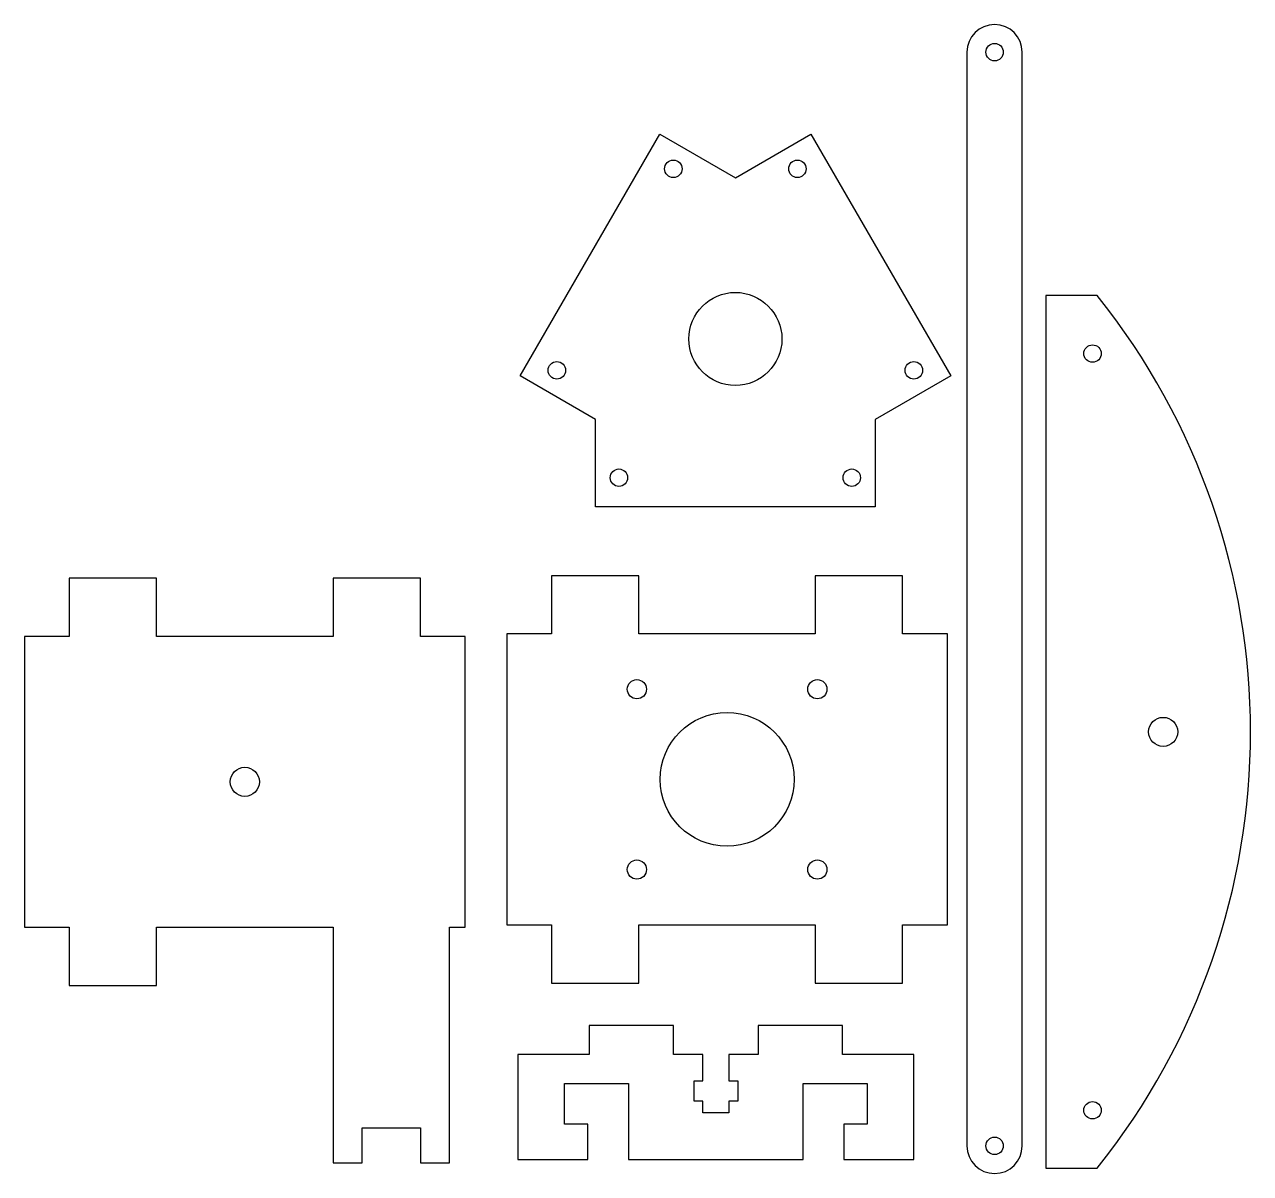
# Model space of a CAD drawing. Extents: x 568 to 779, y -74 to 123.
import ezdxf

# ---------------------------------------------------------------- set-up
doc = ezdxf.new("R2010")
doc.units = 0
doc.header["$MEASUREMENT"] = 0
doc.layers.add('LASERCUTPIECES$LASERCUT5M0', color=80, linetype='CONTINUOUS')
doc.layers.add('LASERCUTPIECES$LASERCUT5MM', color=1, linetype='CONTINUOUS')

msp = doc.modelspace()

# ---------------------------------------------------------------- linework, layer by layer
at = {"layer": 'LASERCUTPIECES$LASERCUT5M0'}
for p, q in [((730.26, 118.72), (730.26, -69.28)), ((739.76, -69.28), (739.76, 118.72)), ((743.84, 76.88), (743.84, -73.12)), ((752.64, 76.88), (743.84, 76.88)), ((673.92, 28.71), (658.92, 28.71)), ((658.92, 28.71), (658.92, 18.71)), ((673.92, 18.71), (673.92, 28.71)), ((719.22, 28.71), (704.22, 28.71)), ((704.22, 28.71), (704.22, 18.71)), ((719.22, 18.71), (719.22, 28.71)), ((658.92, 18.71), (651.23, 18.71)), ((651.23, 18.71), (651.23, -31.29)), ((704.22, 18.71), (673.92, 18.71)), ((726.91, 18.71), (719.22, 18.71)), ((726.91, -31.29), (726.91, 18.71)), ((651.23, -31.29), (658.92, -31.29)), ((658.92, -31.29), (658.92, -41.29)), ((673.92, -41.29), (673.92, -31.29)), ((673.92, -31.29), (704.22, -31.29)), ((704.22, -31.29), (704.22, -41.29)), ((719.22, -41.29), (719.22, -31.29)), ((719.22, -31.29), (726.91, -31.29)), ((658.92, -41.29), (673.92, -41.29)), ((704.22, -41.29), (719.22, -41.29)), ((653.13, -53.6), (653.13, -71.6)), ((684.88, -53.6), (679.88, -53.6)), ((694.38, -53.6), (689.38, -53.6)), ((721.13, -71.6), (721.13, -53.6)), ((665.13, -58.55), (672.13, -58.55)), ((672.13, -58.55), (672.13, -71.6)), ((702.13, -71.6), (702.13, -58.55)), ((702.13, -58.55), (709.13, -58.55)), ((665.13, -71.6), (665.13, -65.55)), ((709.13, -65.55), (709.13, -71.6)), ((653.13, -71.6), (665.13, -71.6)), ((672.13, -71.6), (702.13, -71.6)), ((709.13, -71.6), (721.13, -71.6)), ((743.84, -73.12), (752.64, -73.12))]:
    msp.add_line(p, q, dxfattribs=at)
for points in [[(666.48, 55.57), (653.49, 63.07), (677.49, 104.63), (690.48, 97.13)], [(690.48, 97.13), (703.47, 104.63), (727.47, 63.07), (714.48, 55.57)], [(714.48, 55.57), (714.48, 40.57), (666.48, 40.57), (666.48, 55.57)], [(641.37, -72.2), (641.37, -31.7), (644.06, -31.7), (644.06, 18.3), (636.37, 18.3), (636.37, 28.3), (621.37, 28.3), (621.37, 18.3), (591.07, 18.3), (591.07, 28.3), (576.07, 28.3), (576.07, 18.3), (568.37, 18.3), (568.37, -31.7), (576.07, -31.7), (576.07, -41.7), (591.07, -41.7), (591.07, -31.7), (621.37, -31.7), (621.37, -72.2)], [(665.38, -48.6), (665.38, -53.6), (653.13, -53.6)], [(679.88, -53.6), (679.88, -48.6), (665.38, -48.6)], [(708.88, -48.6), (694.38, -48.6), (694.38, -53.6)], [(721.13, -53.6), (708.88, -53.6), (708.88, -48.6)], [(687.13, -63.6), (684.88, -63.6), (684.88, -61.6), (683.38, -61.6), (683.38, -58.1), (684.88, -58.1), (684.88, -53.6)], [(689.38, -53.6), (689.38, -58.1), (690.88, -58.1), (690.88, -61.6), (689.38, -61.6), (689.38, -63.6), (687.13, -63.6)], [(665.13, -65.55), (661.13, -65.55), (661.13, -58.55), (665.13, -58.55)], [(709.13, -58.55), (713.13, -58.55), (713.13, -65.55), (709.13, -65.55)], [(621.37, -72.2), (626.37, -72.2), (626.37, -66.2), (636.37, -66.2), (636.37, -72.2), (641.37, -72.2)]]:
    msp.add_lwpolyline(points, dxfattribs=at)
for centre, radius, start, end in [((735.01, 118.72), 4.75, 360, 180), ((658.97, 1.88), 120, 321.3178, 38.6822), ((735.01, -69.28), 4.75, 180, 360)]:
    msp.add_arc(centre, radius, start, end, dxfattribs=at)
at = {"layer": 'LASERCUTPIECES$LASERCUT5MM'}
for centre, radius in [((735.01, 118.72), 1.5), ((679.82, 98.67), 1.5), ((701.14, 98.67), 1.5), ((690.48, 69.42), 8), ((751.84, 66.91), 1.5), ((659.82, 64.03), 1.5), ((721.14, 64.03), 1.5), ((670.48, 45.57), 1.5), ((710.48, 45.57), 1.5), ((673.57, 9.21), 1.65), ((704.57, 9.21), 1.65), ((689.07, -6.29), 11.5), ((763.97, 1.88), 2.5), ((606.22, -6.71), 2.5), ((673.57, -21.79), 1.65), ((704.57, -21.79), 1.65), ((751.84, -63.16), 1.5), ((735.01, -69.28), 1.5)]:
    msp.add_circle(centre, radius, dxfattribs=at)

doc.saveas('drawing.dxf')
